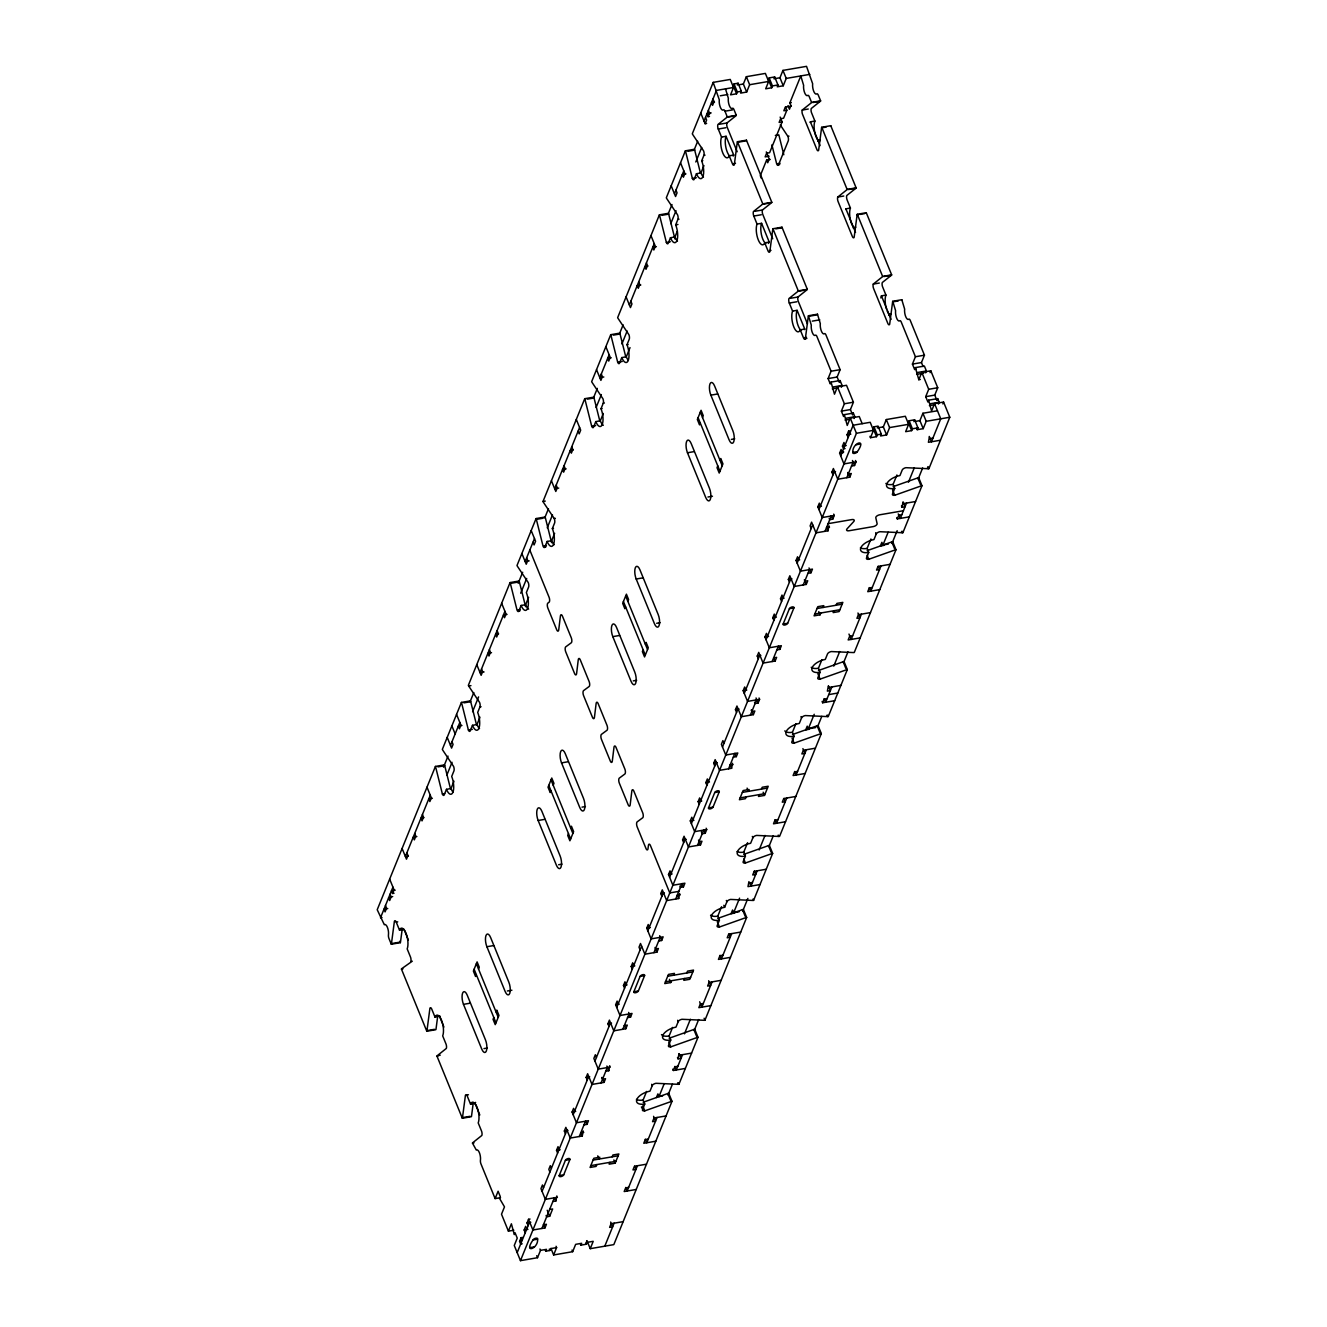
<?xml version="1.0" encoding="UTF-8"?>
<svg xmlns="http://www.w3.org/2000/svg" width="1327" height="1327" viewBox="0 0 1327 1327"><rect width="100%" height="100%" fill="white"/><g stroke="black" fill="none" stroke-linecap="round" stroke-linejoin="round"><path stroke-width="1.5" d="M402.214 929.016L400.505 942.054A3.301 1.227 80.3 0 1 400.339 942.684L391.299 944.243A3.301 1.227 80.3 0 0 391.465 943.597L394.401 921.253A3.284 1.211 80.3 0 1 396.226 922.099L397.735 921.834M437.479 1017.892L436.019 1029.055A3.301 1.227 80.3 0 1 435.853 1029.702L426.813 1031.245A3.301 1.227 80.3 0 0 426.979 1030.615L429.915 1008.271A3.284 1.211 80.3 0 1 431.756 1009.117L435.024 1017.146A11.512 4.263 80.3 0 1 441.476 1020.081A11.512 4.263 80.3 0 1 442.687 1035.889L445.972 1043.934A3.284 1.211 80.3 0 1 446.32 1048.446L437.23 1055.695A3.284 1.211 80.3 0 0 436.965 1056.11L462.327 1118.263L471.367 1116.704A3.301 1.227 80.3 0 0 471.533 1116.073L472.993 1104.893M462.327 1118.263A3.301 1.227 80.3 0 0 462.493 1117.616L465.429 1095.273A3.284 1.211 80.3 0 1 467.27 1096.119L470.554 1104.164A11.512 4.263 80.3 0 1 476.99 1107.1A11.512 4.263 80.3 0 1 478.201 1122.907L481.485 1130.936A3.284 1.211 80.3 0 1 481.834 1135.464L472.744 1142.713A3.284 1.211 80.3 0 0 472.478 1143.128L476.327 1150.078A6.585 2.438 80.3 0 1 479.379 1152.665A6.585 2.438 80.3 0 1 480.44 1160.18A3.284 1.211 80.3 0 0 480.971 1163.928L495.12 1198.596L500.544 1197.667M854.157 227.962A11.512 4.263 80.3 0 1 850.126 218.64A11.512 4.263 80.3 0 1 850.425 208.074L847.14 200.029A3.284 1.211 80.3 0 1 846.792 195.517L855.882 188.268A3.301 1.227 80.3 0 0 856.131 187.853L830.768 125.7L821.728 127.259A3.284 1.211 80.3 0 0 821.562 127.89L818.643 150.233A3.284 1.211 80.3 0 1 817.05 149.901L802.371 113.94A3.284 1.211 80.3 0 1 802.238 110.058L811.328 102.809A3.301 1.227 80.3 0 0 811.593 102.395L820.617 100.835L818.311 95.196A3.284 1.211 80.3 0 0 816.785 93.885A6.585 2.438 80.3 0 1 813.733 91.281A6.585 2.438 80.3 0 1 812.655 83.783L806.534 66.35L782.947 70.397L779.961 77.746L783.245 85.791L777.224 86.819L777.97 84.978L774.686 76.949L769.162 77.895L768.416 79.736L771.7 87.764L765.679 88.809L768.665 81.445L765.38 73.416L746.355 76.684L743.369 84.032L746.653 92.061L740.632 93.106L741.378 91.264L738.094 83.219L734.03 83.916L733.284 85.757L736.568 93.802L730.547 94.831L733.532 87.482L730.248 79.438L713.18 82.374L692.312 133.762A3.301 1.227 80.3 0 0 692.661 134.442L703.559 150.83A3.284 1.211 80.3 0 1 703.907 155.342L701.668 160.849A11.512 4.263 80.3 0 1 702.879 176.673A11.512 4.263 80.3 0 1 696.443 173.721L694.203 179.245A3.284 1.211 80.3 0 1 692.362 178.399L685.661 151.676A3.284 1.211 80.3 0 0 685.379 150.83L694.419 149.271A3.284 1.211 80.3 0 1 694.701 150.117L700.44 173.041M725.504 88.859L728.341 98.248A6.585 2.438 80.3 0 0 729.402 105.762A6.585 2.438 80.3 0 0 732.454 108.35A3.284 1.211 80.3 0 1 733.997 109.66L736.303 115.3L727.262 116.859A3.301 1.227 80.3 0 1 726.997 117.274L717.907 124.522A3.284 1.211 80.3 0 0 718.255 129.034L721.54 137.079A11.512 4.263 80.3 0 0 722.751 152.887A11.512 4.263 80.3 0 0 729.203 155.823L732.471 163.868A3.284 1.211 80.3 0 0 734.312 164.697L737.248 142.354A3.284 1.211 80.3 0 1 737.414 141.724L746.454 140.181L771.816 202.318L762.776 203.86A3.301 1.227 80.3 0 1 762.527 204.275L753.437 211.54A3.284 1.211 80.3 0 0 753.786 216.052L757.053 224.081A11.512 4.263 80.3 0 0 758.281 239.888A11.512 4.263 80.3 0 0 764.717 242.841L768.001 250.869A3.284 1.211 80.3 0 0 769.826 251.715L772.762 229.372A3.284 1.211 80.3 0 1 772.928 228.742L781.968 227.182L807.33 289.336L798.29 290.878A3.301 1.227 80.3 0 1 798.041 291.293L788.951 298.542A3.284 1.211 80.3 0 0 789.3 303.054L792.584 311.099A11.512 4.263 80.3 0 0 793.795 326.906A11.512 4.263 80.3 0 0 800.231 329.842L803.515 337.887A3.284 1.211 80.3 0 0 805.356 338.717L808.276 316.39A3.284 1.211 80.3 0 1 808.442 315.743L817.482 314.2L820.318 323.589A6.585 2.438 80.3 0 0 821.396 331.103A6.585 2.438 80.3 0 0 824.449 333.691A3.284 1.211 80.3 0 1 825.975 335.001L840.124 369.669L837.138 377.017L839.327 382.375L840.074 380.534L831.034 382.093L830.287 383.934L828.098 378.577L831.084 371.212L816.934 336.544A3.284 1.211 80.3 0 0 815.408 335.25A6.585 2.438 80.3 0 1 812.356 332.646A6.585 2.438 80.3 0 1 811.295 325.148L808.442 315.743M886.502 309.075A11.512 4.263 80.3 0 1 885.938 295.075L882.472 286.516A3.284 1.211 80.3 0 1 882.306 282.518L891.396 275.27A3.301 1.227 80.3 0 0 891.661 274.855L866.282 212.718L857.259 214.261A3.284 1.211 80.3 0 0 857.093 214.908L854.157 237.251A3.284 1.211 80.3 0 1 852.316 236.405L838.1 201.588A3.284 1.211 80.3 0 1 837.752 197.059L846.842 189.811A3.301 1.227 80.3 0 0 847.107 189.396L856.131 187.853M923.111 366.567L921.469 362.553L924.455 355.188L910.305 320.52A3.284 1.211 80.3 0 0 908.763 319.226A6.585 2.438 80.3 0 1 905.711 316.622A6.585 2.438 80.3 0 1 904.649 309.125L901.813 299.72L892.772 301.279A3.284 1.211 80.3 0 0 892.607 301.909L889.671 324.252A3.284 1.211 80.3 0 1 887.829 323.406L873.614 288.589A3.284 1.211 80.3 0 1 873.282 284.078L882.355 276.829A3.301 1.227 80.3 0 0 882.621 276.414L891.661 274.855M450.467 788.636L444.727 765.729A3.284 1.211 80.3 0 0 444.445 764.883L435.422 766.425L377.216 909.741L384.332 924.737A6.585 2.438 80.3 0 1 387.053 926.578A6.585 2.438 80.3 0 1 388.546 933.113L388.413 935.701A3.284 1.211 80.3 0 0 388.993 938.587L391.299 944.243M476.459 724.625L470.72 701.701A3.284 1.211 80.3 0 0 470.438 700.855L461.414 702.414L442.339 749.357A3.301 1.227 80.3 0 0 442.687 750.054L453.585 766.425A3.284 1.211 80.3 0 1 453.934 770.937L451.694 776.461A11.512 4.263 80.3 0 1 452.905 792.269A11.512 4.263 80.3 0 1 446.469 789.333L444.23 794.84A3.284 1.211 80.3 0 1 442.389 794.01L435.704 767.271A3.284 1.211 80.3 0 0 435.422 766.425M525.608 606.688L519.388 581.856A3.284 1.227 80.3 0 0 519.106 581.01L510.066 582.57L468.348 685.346A3.301 1.227 80.3 0 0 468.68 686.026L479.578 702.414A3.284 1.211 80.3 0 1 479.926 706.926L477.687 712.45A11.512 4.263 80.3 0 1 478.914 728.258A11.512 4.263 80.3 0 1 472.462 725.322L470.222 730.829A3.284 1.211 80.3 0 1 468.381 729.983L461.696 703.26A3.284 1.211 80.3 0 0 461.414 702.414M551.601 542.66L545.38 517.845A3.301 1.227 80.3 0 0 545.098 516.999L536.075 518.558L516.999 565.501A3.301 1.227 80.3 0 0 517.348 566.181L528.246 582.57A3.284 1.211 80.3 0 1 528.594 587.081L526.355 592.605A11.512 4.263 80.3 0 1 527.565 608.413A11.512 4.263 80.3 0 1 521.129 605.46L518.89 610.984A3.284 1.211 80.3 0 1 517.049 610.138L510.348 583.416A3.284 1.227 80.3 0 0 510.066 582.57M536.075 518.558A3.301 1.227 80.3 0 1 536.357 519.388L543.042 546.127A3.284 1.211 80.3 0 0 544.883 546.973L547.122 541.449A11.512 4.263 80.3 0 0 553.558 544.385A11.512 4.263 80.3 0 0 552.347 528.577L554.586 523.07A3.284 1.211 80.3 0 0 554.238 518.542L543.34 502.17A3.301 1.227 80.3 0 1 542.992 501.49L584.726 398.697L593.766 397.155A3.284 1.211 80.3 0 1 594.048 398L599.787 420.908M625.78 356.897L620.041 333.989A3.284 1.211 80.3 0 0 619.759 333.143L610.719 334.686L591.66 381.629A3.301 1.227 80.3 0 0 592.008 382.325L602.906 398.697A3.284 1.211 80.3 0 1 603.254 403.226L601.015 408.733A11.512 4.263 80.3 0 1 602.226 424.54A11.512 4.263 80.3 0 1 595.79 421.604L593.551 427.128A3.284 1.211 80.3 0 1 591.709 426.282L585.008 399.543A3.284 1.211 80.3 0 0 584.726 398.697M674.929 238.96L668.708 214.128A3.284 1.211 80.3 0 0 668.426 213.299L659.386 214.841L617.652 317.617A3.301 1.227 80.3 0 0 618 318.314L628.898 334.686A3.284 1.211 80.3 0 1 629.247 339.198L627.007 344.721A11.512 4.263 80.3 0 1 628.218 360.529A11.512 4.263 80.3 0 1 621.782 357.593L619.543 363.1A3.284 1.211 80.3 0 1 617.702 362.271L611.001 335.532A3.284 1.211 80.3 0 0 610.719 334.686M685.379 150.83L666.32 197.773A3.301 1.227 80.3 0 0 666.668 198.469L677.566 214.841A3.284 1.211 80.3 0 1 677.915 219.353L675.675 224.877A11.512 4.263 80.3 0 1 676.886 240.685A11.512 4.263 80.3 0 1 670.45 237.749L668.211 243.256A3.284 1.211 80.3 0 1 666.37 242.426L659.668 215.687A3.284 1.211 80.3 0 0 659.386 214.841M392.941 887.149L380.501 917.786L382.01 917.521M430.263 795.205L405.382 856.496L408.401 855.981M450.483 745.409L459.822 722.435M504.923 611.349L480.042 672.64L484.056 671.943M534.482 538.563L525.144 561.553L529.158 560.857M579.584 427.493L554.703 488.767L558.717 488.087M609.143 354.707L599.804 377.697L603.818 377.001M629.363 304.911L654.244 243.621M674.464 193.825L683.803 170.851M704.023 121.056L716.464 90.402L733.532 87.482M443.517 767.188L448.012 756.108M470.073 701.784L473.822 692.561M518.177 583.316L522.672 572.252M544.733 517.928L548.466 508.705M593.584 397.619L597.332 388.396M619.394 334.056L623.126 324.833M668.244 213.747L671.993 204.524M693.988 150.333L697.67 141.276M390.088 894.182L391.166 896.87L389.674 900.552L388.579 897.865L390.088 897.616M394.053 893.237L392.543 893.502L394.036 889.82L389.657 879.104M706.611 123.461L705.118 123.726L706.611 120.044L705.516 117.373M709.481 116.428L707.971 116.676L709.464 112.994L708.369 110.323M446.801 775.217L452.043 762.295M472.594 711.67L478.599 696.907M520.698 593.202L526.703 578.439M547.255 527.798L552.496 514.893M596.105 407.489L601.363 394.583M621.915 343.942L627.157 331.02M670.765 223.633L676.007 210.711M695.796 161.994L701.684 147.496M453.038 792.136A11.512 4.263 80.3 0 1 450.998 788.553L453.983 781.205M479.511 728.623A11.512 4.263 80.3 0 1 476.99 724.542L479.976 717.177M528.644 609.159A11.512 4.263 80.3 0 1 525.641 604.697L528.627 597.332M554.155 544.75A11.512 4.263 80.3 0 1 551.65 540.67L554.636 533.321M603.304 425.303A11.512 4.263 80.3 0 1 600.302 420.825L603.287 413.477M628.351 360.397A11.512 4.263 80.3 0 1 626.294 356.814L630.026 347.624M677.483 241.05A11.512 4.263 80.3 0 1 674.962 236.969L677.201 231.445M703.476 177.038A11.512 4.263 80.3 0 1 700.955 172.958L703.94 165.593M737.348 85.061L738.094 83.219M736.568 93.802L737.314 91.961L734.03 83.916M746.653 92.061L749.639 84.712L746.355 76.684M774.686 76.949L773.94 78.791L779.961 77.746M771.7 87.764L772.447 85.923L769.162 77.895M783.245 85.791L786.231 78.426L782.947 70.397M770.241 159.439L766.624 160.053L760.288 175.678L761.383 178.365M780.16 117.075L782.117 121.902L769.61 152.705L766.608 153.219L765.115 156.885L769.129 156.204M785.534 107.039L786.845 110.257L783.61 118.219L780.608 118.733L779.115 122.416L782.117 121.902M787.973 105.679L789.432 109.262L790.925 105.579L789.83 102.909L800.795 75.938L803.631 85.343A6.585 2.438 80.3 0 0 804.693 92.84A6.585 2.438 80.3 0 0 807.745 95.444A3.284 1.211 80.3 0 1 809.271 96.738L811.593 102.395M771.899 144.842L776.693 163.934A3.284 1.211 80.3 0 0 778.534 164.78L788.238 140.878A3.284 1.211 80.3 0 0 787.89 136.349L780.259 124.887M476.293 974.599L475.547 976.44L473.374 971.082L477.106 961.893L479.279 967.25L478.533 969.075M550.954 790.743L550.207 792.567L548.018 787.21L551.767 778.02L553.94 783.378L553.193 785.219M625.614 606.87L624.868 608.711L622.678 603.354L626.41 594.164L628.6 599.522L627.853 601.363M700.274 423.014L699.528 424.856L697.338 419.498L701.071 410.292L703.26 415.65L702.514 417.491M493.793 1017.461L493.047 1019.302L495.236 1024.643L498.969 1015.454L496.779 1010.096L496.033 1011.937M568.454 833.588L567.707 835.429L569.897 840.787L573.629 831.598L571.439 826.24L570.693 828.081M643.114 649.732L642.368 651.574L644.557 656.931L648.289 647.742L646.1 642.384L645.353 644.209M717.774 465.877L717.028 467.701L719.217 473.059L722.95 463.869L720.76 458.512L720.014 460.353M495.12 1198.596L498.106 1191.248L500.296 1196.606L499.549 1198.43L504.492 1206.873L501.506 1214.222L508.407 1231.141L513.831 1230.212M837.47 386.837L844.37 403.773L841.384 411.121L843.574 416.479L844.32 414.638L853.361 413.095L852.614 414.92L850.425 409.562L853.41 402.214L846.51 385.294L837.47 386.837L834.484 394.202L831.034 382.093M841.335 387.285L842.081 385.444L840.074 380.534M508.407 1231.141L511.393 1223.793L514.312 1234.591L515.058 1232.766L517.248 1238.124L514.262 1245.472L520.466 1260.65L537.518 1257.714L540.504 1250.366L539.956 1249.022M862.168 423.678L859.266 416.545L850.225 418.088L847.24 425.453L844.32 414.638M522.174 1243.781L520.665 1244.029L519.57 1241.359L521.063 1237.676L522.573 1237.428M525.26 1232.7L524.165 1230.013L525.658 1226.347L526.753 1229.018M528.129 1225.65L527.035 1222.963L528.528 1219.297L530.037 1219.032M557.622 1153.03L556.527 1150.343L558.02 1146.661L559.115 1149.348M565.451 1133.722L564.357 1131.035L565.849 1127.353L570.228 1138.068L582.271 1136.012L583.216 1130.986M583.996 1124.881L586.998 1124.367L588.491 1120.685L576.449 1122.758L572.086 1112.043L573.579 1108.36L574.657 1111.047M587.231 1080.095L586.136 1077.408L587.629 1073.742L592.008 1084.441L604.05 1082.384L605.543 1078.702L602.541 1079.216L601.994 1077.889M609.01 1026.468L607.915 1023.781L609.408 1020.115L613.787 1030.83L625.83 1028.757L627.323 1025.074L624.304 1025.589M627.538 1017.627L630.557 1017.112L632.05 1013.43L620.008 1015.503L615.628 1004.788L617.121 1001.105L618.216 1003.793M624.569 988.167L623.474 985.48L624.967 981.798L626.062 984.485M632.282 969.158L631.188 966.487L632.68 962.805L633.775 965.475M658.656 941.025L661.659 940.495L663.152 936.829L651.109 938.886L646.73 928.17L648.223 924.504L649.318 927.175M661.891 896.223L660.796 893.552L662.289 889.87L666.668 900.585L678.711 898.512L679.656 893.502M679.888 886.054L680.436 887.398L683.438 886.867L684.931 883.201L672.889 885.258L668.509 874.543L670.002 870.877L671.097 873.548M683.67 842.595L682.576 839.925L684.068 836.242L688.448 846.958L700.49 844.901L701.983 841.218L698.964 841.733M706.163 828.23L706.71 829.574L694.668 831.631L690.289 820.915L691.782 817.25L692.876 819.92M699.213 804.295L698.135 801.624L699.628 797.942L700.706 800.612M706.943 785.302L705.848 782.615L707.341 778.949L708.436 781.62M714.772 765.994L713.677 763.307L715.17 759.641L719.549 770.357L731.592 768.283L732.537 763.274M736.551 712.367L735.457 709.68L736.949 706.014L741.329 716.729L753.371 714.656L754.864 710.973L751.845 711.504L751.298 710.161M759.044 698.002L759.591 699.329L747.549 701.402L743.17 690.687L744.663 687.004L745.757 689.692M758.331 658.739L757.236 656.069L758.729 652.386L763.091 663.102L775.15 661.028L776.643 657.346L773.624 657.877M776.859 649.898L779.878 649.384L781.371 645.702L769.328 647.775L764.949 637.06L766.442 633.377L767.537 636.064M773.873 620.439L772.778 617.752L774.271 614.086L775.366 616.756M781.586 601.43L780.508 598.759L782.001 595.077L783.079 597.764M789.432 582.122L788.338 579.451L789.83 575.769L794.21 586.484L806.252 584.427L807.745 580.745L804.743 581.259M807.977 573.297L810.979 572.783L812.472 569.101L800.43 571.174L796.051 560.458L797.544 556.776L798.638 559.447M833.704 514.13L834.252 515.473L822.209 517.547L817.83 506.831L819.323 503.149L820.418 505.819M832.991 474.884L831.896 472.196L833.389 468.514L837.752 479.229L849.811 477.173L851.304 473.49L848.285 474.004L847.737 472.661M855.484 460.502L856.031 461.846L843.972 463.919L839.609 453.204L841.102 449.521L842.197 452.208L843.69 451.943M845.067 448.576L843.557 448.825L842.463 446.154L843.955 442.472L845.05 445.159M848.169 437.495L847.074 434.808L848.567 431.142L850.076 430.877M854.09 418.536L854.837 416.695L853.361 413.095M517.182 1252.622L529.622 1221.968M542.063 1191.331L566.944 1130.04M573.164 1114.713L588.724 1076.413M594.944 1061.086L610.503 1022.785M616.723 1007.458L641.605 946.184M647.825 930.857L663.384 892.557M669.604 877.23L685.163 838.929M691.384 823.603L716.265 762.312M722.485 746.985L738.044 708.684M744.265 693.374L759.824 655.057M766.044 639.747L790.925 578.456M797.145 563.129L812.705 524.828M818.925 509.502L834.484 471.201M840.704 455.874L853.145 425.237L870.213 422.301L873.481 430.346L870.495 437.694L876.517 436.666L877.263 434.825L873.995 426.796L878.059 426.1L881.327 434.128L880.581 435.969L886.602 434.941L889.588 427.576L886.32 419.548L905.346 416.28L908.63 424.308L905.644 431.673L911.666 430.628L912.412 428.803L909.128 420.759L914.651 419.813L917.936 427.841L917.189 429.683L923.21 428.654L926.196 421.306L922.912 413.261L937.459 410.773M520.466 1260.65L856.429 433.265L850.225 418.088M533.056 1239.949C522.971 1254.197 538.546 1248.707 537.584 1239.186A2.472 1.178 -22.2 0 0 535.876 1238.191A2.472 1.178 -22.2 0 0 533.056 1239.949L537.584 1239.186M559.198 1175.606L565.418 1160.279A2.472 1.178 -22.2 0 1 568.238 1158.521A2.472 1.178 -22.2 0 1 569.93 1159.516L563.71 1174.826A2.472 1.178 -22.2 0 1 560.89 1176.601A2.472 1.178 -22.2 0 1 559.198 1175.606L563.71 1174.826M633.858 991.75L640.078 976.423A2.472 1.178 -22.2 0 1 642.898 974.648A2.472 1.178 -22.2 0 1 644.59 975.644L638.37 990.97A2.472 1.178 -22.2 0 1 635.55 992.729A2.472 1.178 -22.2 0 1 633.858 991.75L638.37 990.97M708.518 807.878L714.739 792.551A2.472 1.178 -22.2 0 1 717.559 790.792A2.472 1.178 -22.2 0 1 719.251 791.788L713.03 807.098A2.472 1.178 -22.2 0 1 710.21 808.873A2.472 1.178 -22.2 0 1 708.518 807.878L713.03 807.098M783.162 624.022L789.399 608.695A2.472 1.178 -22.2 0 1 792.202 606.937A2.472 1.178 -22.2 0 1 793.911 607.915L787.691 623.242A2.472 1.178 -22.2 0 1 784.871 625.017A2.472 1.178 -22.2 0 1 783.162 624.022L787.691 623.242M852.846 452.407C851.884 442.886 867.46 437.396 857.375 451.644A2.472 1.178 -22.2 0 1 854.555 453.403A2.472 1.178 -22.2 0 1 852.846 452.407L857.375 451.644M541.93 1228.454L554.371 1197.817M579.269 1136.526L585.489 1121.199M601.048 1082.898L607.268 1067.572M622.811 1029.271L629.031 1013.944M653.929 952.67L660.149 937.343M675.692 899.043L681.929 883.716M697.471 845.415L703.692 830.088M728.589 768.797L734.81 753.471M750.352 715.17L756.572 699.86M772.132 661.543L778.352 646.232M803.233 584.942L809.47 569.615M825.012 531.314L831.233 515.987M846.792 477.687L853.012 462.36M528.528 1219.297L532.907 1230.013L544.949 1227.939L546.442 1224.257L543.423 1224.771M546.11 1215.466L546.658 1216.809L549.677 1216.295L552.662 1208.947L549.643 1209.461M552.878 1201.482L555.897 1200.968L556.842 1195.959M605.775 1071.254L608.778 1070.74L609.723 1065.714M640.112 949.85L639.017 947.179L640.51 943.497L644.889 954.213L656.931 952.139L658.424 948.473L655.422 948.987M701.386 831.764L702.199 833.771L705.218 833.256L706.71 829.574M733.317 757.153L736.319 756.639L737.812 752.956L725.769 755.03L721.39 744.314L722.883 740.632L723.978 743.319M754.532 702.182L755.08 703.526L758.099 703.011L759.591 699.329M811.212 528.511L810.117 525.824L811.61 522.141L815.989 532.857L828.031 530.8L828.977 525.774M829.193 518.326L829.74 519.67L832.759 519.156L834.252 515.473M851.519 466.042L854.538 465.528L856.031 461.846M873.995 426.796L873.249 428.621L876.517 436.666M556.063 1246.269L556.61 1247.596L550.589 1248.641L549.842 1250.482L545.779 1251.179L546.525 1249.337L540.504 1250.366M886.602 434.941L883.334 426.896L886.32 419.548M916.128 369.205L914.618 369.453L912.429 364.096L915.414 356.747L901.265 322.079A3.284 1.211 80.3 0 0 899.739 320.786A6.585 2.438 80.3 0 1 896.67 318.181A6.585 2.438 80.3 0 1 895.609 310.684L892.772 301.279M586.65 1241.01L586.451 1244.195L580.927 1245.141L581.674 1243.299L575.653 1244.344L572.667 1251.693L553.624 1254.96L556.61 1247.596M914.618 369.453L915.365 367.612L924.405 366.07L926.395 370.979L925.649 372.821M920.308 379.472L918.815 379.721L915.365 367.612M596.851 1164.575L596.105 1166.416L590.067 1167.461L593.799 1158.255L599.837 1157.227L599.091 1159.068L597.764 1155.85M673.734 975.212L674.481 973.371L668.46 974.4L664.727 983.589L670.749 982.561L671.495 980.719M746.156 796.863L745.409 798.705L739.388 799.733L743.12 790.544L749.141 789.499L748.395 791.34L747.084 788.122M823.055 607.484L823.802 605.643L817.78 606.671L814.048 615.861L820.069 614.832L820.816 612.991M918.815 379.721L921.801 372.373L930.824 370.814L937.741 387.749L934.755 395.098L936.945 400.455L937.691 398.614L928.651 400.173L927.905 402.015L925.715 396.657L928.701 389.292L921.801 372.373M909.128 420.759L908.381 422.6L911.666 430.628M930.078 372.655L930.824 370.814M609.889 1162.336L609.143 1164.177L615.164 1163.149L618.896 1153.959L612.875 1154.988L612.129 1156.829M684.55 978.48L683.803 980.321L689.824 979.293L693.557 970.087L687.535 971.132L686.789 972.973M759.21 794.624L758.463 796.465L764.485 795.42L768.217 786.231L762.196 787.259L761.449 789.101M833.87 610.752L833.124 612.593L839.145 611.565L842.877 602.375L836.856 603.403L836.11 605.245M913.905 421.654L914.651 419.813M643.147 1102.256L667.846 1093.498A3.301 1.576 -22.2 0 1 668.725 1093.282L672.009 1101.31A3.301 1.576 -22.2 0 0 671.114 1101.543L644.789 1110.865A3.284 1.559 -22.2 0 1 642.517 1109.554L644.756 1104.031L643.114 1100.017L646.597 1091.441M669.14 1038.245L693.839 1029.487A3.301 1.576 -22.2 0 1 694.734 1029.254L698.002 1037.299A3.301 1.576 -22.2 0 0 697.123 1037.515L670.782 1046.854A3.284 1.559 -22.2 0 1 668.509 1045.527L670.749 1040.02L669.107 1036.005L672.59 1027.413M717.807 918.384L742.506 909.642A3.301 1.576 -22.2 0 1 743.385 909.41L746.67 917.455A3.301 1.576 -22.2 0 0 745.774 917.67L719.45 927.009A3.284 1.559 -22.2 0 1 717.177 925.682L719.416 920.175L717.774 916.161L721.606 906.723M743.8 854.372L768.499 845.614A3.301 1.576 -22.2 0 1 769.378 845.399L772.662 853.427A3.301 1.576 -22.2 0 0 771.767 853.659L745.442 862.998A3.284 1.559 -22.2 0 1 743.17 861.671L745.409 856.164L743.767 852.133L747.599 842.695M792.468 734.528L817.15 725.769A3.301 1.576 -22.2 0 1 818.046 725.554L821.33 733.582A3.301 1.576 -22.2 0 0 820.434 733.814L794.093 743.153A3.284 1.559 -22.2 0 1 791.837 741.826L794.077 736.303L792.435 732.288L795.918 723.713M818.46 670.517L843.159 661.758A3.301 1.576 -22.2 0 1 844.038 661.543L847.323 669.571A3.301 1.576 -22.2 0 0 846.427 669.803L820.103 679.125A3.284 1.559 -22.2 0 1 817.83 677.815L820.069 672.291L818.427 668.277L821.911 659.701M867.128 550.672L891.81 541.914A3.301 1.576 -22.2 0 1 892.706 541.681L895.99 549.726A3.301 1.576 -22.2 0 0 895.095 549.942L868.754 559.281A3.284 1.559 -22.2 0 1 866.498 557.97L868.737 552.447L867.095 548.433L870.927 538.994M893.121 486.644L917.803 477.902A3.301 1.576 -22.2 0 1 918.699 477.67L921.983 485.715A3.301 1.576 -22.2 0 0 921.087 485.931L894.746 495.27A3.284 1.559 -22.2 0 1 892.49 493.943L894.73 488.436L893.088 484.421L896.919 474.983M923.21 428.654L919.926 420.626L922.912 413.261M698.002 1037.299L678.943 1084.242A3.284 1.559 -22.2 0 1 678.114 1084.308L655.986 1083.296A3.284 1.559 -22.2 0 0 652.221 1085.652L649.981 1091.159A11.512 5.474 -22.2 0 0 636.827 1099.403A11.512 5.474 -22.2 0 0 644.756 1104.031M746.67 917.455L704.936 1020.231A3.284 1.559 -22.2 0 1 704.106 1020.297L681.978 1019.285A3.284 1.559 -22.2 0 0 678.213 1021.641L675.974 1027.148A11.512 5.474 -22.2 0 0 662.82 1035.392A11.512 5.474 -22.2 0 0 670.749 1040.02M719.416 920.175A11.512 5.474 -22.2 0 1 711.488 915.547A11.512 5.474 -22.2 0 1 724.642 907.303L726.881 901.779A3.284 1.559 -22.2 0 1 730.646 899.424L752.774 900.452A3.284 1.559 -22.2 0 0 753.603 900.386L772.662 853.427M821.33 733.582L779.596 836.358A3.284 1.559 -22.2 0 1 778.767 836.441L756.639 835.413A3.284 1.559 -22.2 0 0 752.873 837.768L750.634 843.292A11.512 5.474 -22.2 0 0 737.48 851.536A11.512 5.474 -22.2 0 0 745.409 856.164M847.323 669.571L828.264 716.514A3.284 1.559 -22.2 0 1 827.434 716.597L805.307 715.568A3.284 1.559 -22.2 0 0 801.541 717.924L799.302 723.447A11.512 5.474 -22.2 0 0 786.148 731.691A11.512 5.474 -22.2 0 0 794.077 736.303M921.983 485.715L902.924 532.658A3.317 1.576 -22.2 0 1 902.095 532.724L879.95 531.712A3.284 1.559 -22.2 0 0 876.202 534.068L873.962 539.575A11.512 5.474 -22.2 0 0 860.808 547.819A11.512 5.474 -22.2 0 0 868.737 552.447M894.73 488.436A11.512 5.474 -22.2 0 1 886.801 483.808A11.512 5.474 -22.2 0 1 899.955 475.564L902.194 470.04A3.284 1.559 -22.2 0 1 905.959 467.685L928.087 468.713A3.284 1.559 -22.2 0 0 928.917 468.647L949.784 417.259L943.58 402.064L934.556 403.624L931.571 410.972L928.651 400.173M672.009 1101.31L613.82 1244.626L590.233 1248.674L593.219 1241.326L587.197 1242.354M656.401 1097.578L657.893 1093.896L658.988 1096.566L662.604 1095.953M938.405 404.071L939.151 402.23L937.691 398.614M658.988 1096.566L664.163 1083.827M684.467 1033.849L690.372 1019.285M739.073 911.782L733.649 912.711L739.57 898.147M759.127 849.977L765.032 835.413M815.541 727.611L808.309 728.855L814.214 714.274M833.771 666.121L839.692 651.557M888.393 544.053L882.969 544.982L888.145 532.243M908.431 482.248L914.353 467.685M942.833 403.906L943.58 402.064M685.362 1068.434L673.32 1070.491L674.813 1066.825L677.832 1066.311M679.142 1053.655L681.066 1058.332L678.047 1058.846L678.993 1053.837M748.926 881.626L747.98 886.635L760.023 884.562M834.683 700.706L822.64 702.779L824.133 699.097L827.136 698.583M828.313 686.109L827.368 691.135L830.37 690.604L828.463 685.926M909.343 516.85L897.301 518.907L898.794 515.241L901.796 514.71M903.123 502.054L905.031 506.748L902.028 507.262L902.974 502.253M929.348 437.28L928.402 442.306L940.445 440.232M604.78 1246.186L614.119 1223.195M637.441 1165.736L627.173 1191.016L625.73 1187.449M657.047 1117.483L646.78 1142.763L645.32 1139.18M682.559 1054.666L676.322 1069.977L674.879 1066.41M712.101 981.88L701.834 1007.16L699.644 1001.802M731.708 933.611L721.44 958.89L719.98 955.324M757.203 870.794L750.982 886.121L749.539 882.555M786.762 798.025L776.494 823.304L775.034 819.721M806.368 749.755L796.1 775.034L794.641 771.468M831.863 686.938L825.643 702.248L824.183 698.682M861.422 614.152L851.154 639.432L848.965 634.074M881.012 565.899L870.761 591.178L869.301 587.596M906.523 503.066L900.303 518.393L898.246 513.897M668.028 1095.024L672.457 1084.093M694.237 1030.465L698.665 1019.551M742.689 911.151L747.864 898.412M768.897 846.609L773.326 835.678M817.349 727.296L821.778 716.381M843.557 662.754L847.986 651.822M891.993 543.44L897.168 530.684M918.218 478.881L922.647 467.967M895.99 549.726L854.256 652.502A3.284 1.559 -22.2 0 1 853.427 652.569L831.299 651.557A3.284 1.559 -22.2 0 0 827.534 653.912L825.294 659.419A11.512 5.474 -22.2 0 0 812.141 667.663A11.512 5.474 -22.2 0 0 820.069 672.291M719.416 124.257L726.947 122.98L736.037 115.714A3.301 1.227 80.3 0 0 736.303 115.3M820.617 100.835A3.301 1.227 80.3 0 1 820.368 101.25L811.278 108.499A3.284 1.211 80.3 0 0 811.394 112.38L814.894 121.056A11.512 4.263 80.3 0 0 814.844 132.783A11.512 4.263 80.3 0 0 819.588 141.607M754.93 211.275L762.461 209.981L771.551 202.732A3.301 1.227 80.3 0 0 771.816 202.318M790.461 298.293L797.991 296.999L807.065 289.75A3.301 1.227 80.3 0 0 807.33 289.336M412.299 961.179L401.699 968.693A3.284 1.211 80.3 0 0 401.451 969.108L426.813 1031.245M739.355 84.712L743.369 84.032M749.639 84.712L768.665 81.445M786.231 78.426L809.818 74.378M737.314 91.961L741.378 91.264M772.447 85.923L777.97 84.978M720.279 95.793L727.81 94.499M714.49 102.146L711.488 102.66L712.582 105.347L714.075 101.665L712.981 98.978M709.464 112.994L710.973 112.745M710.642 113.359L706.876 114.006L707.971 116.676M713.18 82.374L719.3 99.807A6.585 2.438 80.3 0 0 720.362 107.305A6.585 2.438 80.3 0 0 723.431 109.909A3.284 1.211 80.3 0 1 724.957 111.203L732.487 109.909M789.83 102.909L791.34 102.643M791.356 106.06L785.335 107.089L783.842 110.771L786.845 110.257M726.997 117.274L734.528 115.98M812.837 102.544L820.368 101.25M802.238 110.058L808.259 109.013M718.255 129.034L725.786 127.74M721.54 137.079L726.051 136.299L733.715 155.043A11.512 4.263 80.3 0 1 733.168 156.072M810.167 122.449A11.512 4.263 80.3 0 1 810.382 121.835L814.894 121.056M775.35 135.387L778.75 134.807A3.284 1.211 80.3 0 1 779.032 135.653L783.809 154.745M738.757 142.105L746.272 140.811A3.284 1.211 80.3 0 1 746.454 140.181M821.562 127.89L826.091 127.11M687.933 151.278L694.701 150.117M787.89 136.349L789.018 136.167M703.907 155.342L705.035 155.143M729.203 155.823L733.715 155.043M820.302 140.198L818.029 140.579A11.512 4.263 80.3 0 1 817.78 141.126M701.668 160.849L702.796 160.667M733.98 163.603L735.49 163.337M685.926 173.903L682.31 174.517L683.405 177.204L684.898 173.522L680.519 162.806M696.443 173.721L700.955 172.958M692.362 178.399L696.31 177.718M777.821 163.735L780.077 163.354M778.534 164.78L779.662 164.581M661.924 215.306L668.708 214.128M762.527 204.275L770.042 202.998M848.351 189.562L855.882 188.268M677.915 219.353L679.042 219.171M675.675 224.877L677.931 224.479M837.752 197.059L843.773 196.031M753.786 216.052L761.3 214.758M670.45 237.749L674.962 236.969M757.053 224.081L761.582 223.318L769.229 242.061A11.512 4.263 80.3 0 1 768.366 243.471M845.681 209.45A11.512 4.263 80.3 0 1 845.896 208.837L850.425 208.074M666.37 242.426L670.317 241.746M656.367 246.673L652.751 247.303L653.846 249.974L655.339 246.308L650.96 235.592M775.781 228.858L781.802 227.829A3.284 1.211 80.3 0 1 781.968 227.182M857.093 214.908L858.586 214.642M860.095 214.393L864.623 213.614M764.717 242.841L769.229 242.061M855.815 227.199L853.56 227.597A11.512 4.263 80.3 0 1 853.311 228.128M647.924 266.097L644.922 266.611L646.017 269.281L647.51 265.616L646.415 262.928M769.494 250.621L771.004 250.355M640.808 284.99L637.192 285.604L638.287 288.291L639.78 284.608L638.702 281.921M798.041 291.293L805.572 289.999M883.865 276.563L891.396 275.27M873.282 284.078L879.303 283.049M789.3 303.054L796.83 301.776M613.273 335.15L620.041 333.989M792.584 311.099L797.096 310.319L804.743 329.079A11.512 4.263 80.3 0 1 804.494 329.61M880.846 297.978A11.512 4.263 80.3 0 1 881.427 295.855L885.938 295.075M627.007 344.721L628.135 344.522M809.785 316.125L817.316 314.831A3.284 1.211 80.3 0 1 817.482 314.2M892.607 301.909L898.246 300.947M812.257 321.134L819.787 319.84M611.266 357.759L607.65 358.39L608.745 361.06L610.238 357.378L605.858 346.679M621.782 357.593L626.294 356.814M800.231 329.842L804.743 329.079M891.329 314.217L889.073 314.599A11.512 4.263 80.3 0 1 888.825 315.146M617.702 362.271L619.958 361.873M621.086 361.69L622.214 361.491M805.025 337.622L806.517 337.373M805.356 338.717L806.866 338.468M587.28 399.162L594.048 398M603.254 403.226L604.382 403.026M601.015 408.733L602.143 408.55M831.084 371.212L840.124 369.669M915.414 356.747L924.455 355.188M710.857 395.147L729.087 439.801A8.227 3.052 80.3 0 0 733.682 441.891A8.227 3.052 80.3 0 0 732.819 430.595L714.59 385.958A8.227 3.052 80.3 0 0 709.995 383.851A8.227 3.052 80.3 0 0 710.857 395.147L717.642 393.986M828.098 378.577L837.138 377.017M912.429 364.096L921.469 362.553M595.79 421.604L600.302 420.825M591.709 426.282L595.657 425.602M833.041 387.003L842.081 385.444M917.372 372.522L926.395 370.979M832.294 388.844L837.719 387.915M916.625 374.363L923.774 373.136M573.264 449.953L570.262 450.467L571.356 453.154L572.849 449.471L571.755 446.784M844.37 403.773L853.41 402.214M928.701 389.292L937.741 387.749M841.384 411.121L850.425 409.562M925.715 396.657L934.755 395.098M845.797 418.254L854.837 416.695M930.127 403.773L939.151 402.23M731.343 439.403L734.727 438.822M845.05 420.095L850.474 419.166M929.381 405.614L935.021 404.652M566.148 468.846L562.548 469.459L563.643 472.147L565.136 468.464L564.041 465.794M687.469 452.756L705.699 497.409A8.227 3.052 80.3 0 0 710.293 499.499A8.227 3.052 80.3 0 0 709.431 488.22L691.201 443.566A8.227 3.052 80.3 0 0 686.606 441.476A8.227 3.052 80.3 0 0 687.469 452.756L694.253 451.595M877.296 427.924L883.334 426.896M915.912 421.306L919.926 420.626M847.074 434.808L850.839 434.161M856.429 433.265L873.481 430.346M889.588 427.576L908.63 424.308M926.196 421.306L949.784 417.259M877.263 434.825L881.327 434.128M912.412 428.803L917.936 427.841M842.463 446.154L846.228 445.507M855.965 444.761L860.477 443.981M542.992 501.49L545.264 501.092M839.609 453.204L843.375 452.557M929.895 438.623L932.914 438.109M536.357 519.388L543.125 518.227M554.238 518.542L555.366 518.359M831.896 472.196L835.512 471.583M707.955 497.011L712.466 496.248M552.347 528.577L553.475 528.395M547.122 541.449L551.65 540.67M544.17 545.928L546.442 545.546M544.883 546.973L546.011 546.774M817.83 506.831L821.446 506.201M903.521 503.597L915.564 501.523M828.131 523.651L851.917 519.57A3.284 1.559 -22.2 0 1 853.725 521.561L847.008 528.892A3.284 1.559 -22.2 0 0 848.932 530.767L873.282 526.587A3.284 1.559 -22.2 0 0 877.13 523.734L875.803 517.779A3.284 1.559 -22.2 0 1 879.635 514.81L903.422 510.729M826.505 527.632L829.524 527.118M510.348 583.416L517.132 582.254M636.197 579.02L654.427 623.657A8.227 3.052 80.3 0 0 659.021 625.763A8.227 3.052 80.3 0 0 658.159 614.467L639.929 569.814A8.227 3.052 80.3 0 0 635.334 567.724A8.227 3.052 80.3 0 0 636.197 579.02L642.981 577.859M521.129 605.46L525.641 604.697M796.051 560.458L799.667 559.828M883.998 545.364L880.382 545.978L881.874 542.312L882.969 544.982M518.177 609.956L520.433 609.557M518.89 610.984L520.018 610.785M507.047 614.401L503.431 615.031L504.525 617.702L506.018 614.019L501.656 603.304M788.338 579.451L791.954 578.837M890.052 564.34L878.01 566.413L876.517 570.079L879.519 569.565L878.209 566.347M498.604 633.808L495.601 634.323L496.696 637.01L498.189 633.327L497.094 630.657M780.508 598.759L784.108 598.129M656.683 623.275L660.066 622.695M491.504 652.702L487.888 653.332L488.983 656.002L490.476 652.337L489.381 649.649M872.254 587.496L869.235 588.01L867.742 591.693L879.784 589.619M612.809 636.628L631.038 681.265A8.227 3.052 80.3 0 0 635.633 683.372A8.227 3.052 80.3 0 0 634.77 672.076L616.541 627.439A8.227 3.052 80.3 0 0 611.946 625.332A8.227 3.052 80.3 0 0 612.809 636.628L619.593 635.467M789.399 608.695L793.911 607.915M817.017 608.512L842.114 604.216M772.778 617.752L776.395 617.138M814.778 614.036L839.875 609.723M870.462 612.61L858.403 614.666L856.91 618.349L859.929 617.835L857.955 613.008M468.68 686.026L470.936 685.644M764.949 637.06L768.565 636.446M852.647 635.766L849.645 636.28L848.152 639.946L860.195 637.889M463.952 702.862L470.72 701.701M757.236 656.069L760.852 655.438M479.926 706.926L481.054 706.727M633.294 680.884L636.678 680.303M461.945 725.487L458.329 726.101L459.424 728.788L460.917 725.106L456.538 714.39M472.462 725.322L476.99 724.542M468.381 729.983L472.346 729.319M743.17 690.687L746.786 690.073M828.861 687.452L840.903 685.379M735.457 709.68L739.073 709.066M828.761 694.602L837.801 693.042M437.96 766.89L444.727 765.729M561.537 762.876L579.766 807.513A8.227 3.052 80.3 0 0 584.361 809.619A8.227 3.052 80.3 0 0 583.498 798.323L565.285 753.686A8.227 3.052 80.3 0 0 560.674 751.58A8.227 3.052 80.3 0 0 561.537 762.876L568.321 761.715M446.469 789.333L450.998 788.553M809.337 729.22L805.721 729.85L807.214 726.168L808.309 728.855M442.389 794.01L444.645 793.612M432.386 798.273L428.77 798.887L429.865 801.558L431.358 797.892L426.995 787.176M713.677 763.307L717.293 762.693M815.392 748.196L803.349 750.269L801.856 753.952L804.875 753.437L802.901 748.61M423.943 817.681L420.941 818.195L422.036 820.866L423.529 817.2L422.434 814.513M730.082 765.132L733.085 764.601M705.848 782.615L709.464 782.001M582.022 807.131L585.423 806.551M416.844 836.574L413.228 837.188L414.323 839.875L415.815 836.192L414.721 833.522M797.593 771.352L794.574 771.866L793.082 775.549L805.124 773.492M538.148 820.484L556.378 865.138A8.227 3.052 80.3 0 0 560.973 867.228A8.227 3.052 80.3 0 0 560.11 855.932L541.88 811.295A8.227 3.052 80.3 0 0 537.286 809.188A8.227 3.052 80.3 0 0 538.148 820.484L544.933 819.323M714.739 792.551L719.251 791.788M742.357 792.385L767.454 788.072M698.135 801.624L701.734 800.994M740.118 797.892L765.215 793.596M795.802 796.465L783.759 798.539L782.267 802.205L785.269 801.69L783.958 798.472M690.289 820.915L693.905 820.302M777.987 819.622L774.985 820.136L773.492 823.818L785.534 821.745M682.576 839.925L686.192 839.311M395.214 890.168L391.448 890.815L392.543 893.502M558.634 864.74L562.018 864.159M391.166 896.87L392.676 896.604M387.749 908.564L383.984 909.211L385.079 911.881L386.572 908.199L385.477 905.528M668.509 874.543L672.125 873.929M396.226 922.099L399.51 930.127L404.038 929.364L408.401 940.08M766.243 869.251L754.2 871.308L752.708 874.991L755.71 874.476L754.35 871.126M660.796 893.552L664.412 892.922M678.81 891.379L669.77 892.922L650.429 845.548A3.284 1.211 80.3 0 0 648.405 845.515L648.007 848.716A3.284 1.211 80.3 0 1 646 848.517L637.159 826.854A3.284 1.211 80.3 0 1 637.076 821.927L642.782 817.714A3.284 1.211 80.3 0 0 642.699 812.788L633.858 791.124A3.284 1.211 80.3 0 0 631.851 790.925L630.159 804.958A3.284 1.211 80.3 0 1 628.152 804.759L619.311 783.112A3.284 1.211 80.3 0 1 619.228 778.186L624.934 773.956A3.284 1.211 80.3 0 0 624.851 769.03L616.01 747.383A3.284 1.211 80.3 0 0 614.003 747.184L612.294 761.217A3.284 1.211 80.3 0 1 610.287 761.018L601.446 739.355A3.284 1.211 80.3 0 1 601.363 734.428L607.069 730.215A3.284 1.211 80.3 0 0 606.986 725.288L598.145 703.625A3.284 1.211 80.3 0 0 596.138 703.426L594.43 717.459A3.284 1.211 80.3 0 1 592.423 717.26L583.581 695.613A3.284 1.211 80.3 0 1 583.498 690.67L589.205 686.457A3.284 1.211 80.3 0 0 589.122 681.531L580.281 659.867A3.284 1.211 80.3 0 0 578.273 659.668L576.582 673.718A3.284 1.211 80.3 0 1 574.574 673.519L565.733 651.856A3.284 1.211 80.3 0 1 565.634 646.929L571.356 642.716A3.284 1.211 80.3 0 0 571.273 637.773L562.432 616.126A3.284 1.211 80.3 0 0 560.425 615.927L558.717 629.96A3.284 1.211 80.3 0 1 556.71 629.761L547.869 608.114A3.284 1.211 80.3 0 1 547.786 603.171L549.096 602.209A3.284 1.211 80.3 0 0 549.063 597.216L529.821 550.058M391.465 943.597L398.996 942.303M677.185 895.36L680.204 894.846M749.473 882.953L752.475 882.438M486.893 946.732L505.106 991.385A8.227 3.052 80.3 0 0 509.717 993.475A8.227 3.052 80.3 0 0 508.838 982.196L490.625 937.542A8.227 3.052 80.3 0 0 486.014 935.452A8.227 3.052 80.3 0 0 486.893 946.732L493.661 945.57M401.451 969.108L402.96 968.843M646.73 928.17L650.346 927.556M734.677 913.092L731.061 913.706L732.554 910.023L733.649 912.711M740.731 932.068L728.689 934.125L727.196 937.807L730.215 937.293L728.905 934.075M631.188 966.487L634.804 965.857M507.362 990.987L511.89 990.224M722.933 955.224L719.914 955.739L718.421 959.421L730.464 957.348M463.488 1004.34L481.718 1048.994A8.227 3.052 80.3 0 0 486.312 1051.1A8.227 3.052 80.3 0 0 485.45 1039.804L467.22 995.15A8.227 3.052 80.3 0 0 462.625 993.06A8.227 3.052 80.3 0 0 463.488 1004.34L470.272 1003.179M640.078 976.423L644.59 975.644M667.697 976.241L692.794 971.928M435.024 1017.146L439.552 1016.366A11.512 4.263 80.3 0 1 439.801 1015.835M623.474 985.48L627.09 984.866M665.457 981.764L690.554 977.452M426.979 1030.615L434.51 1029.321M721.142 980.321L709.099 982.395L707.606 986.077L710.608 985.563L708.651 980.736M615.628 1004.788L619.245 1004.157M703.327 1003.477L700.324 1004.008L698.831 1007.674L710.874 1005.617M607.915 1023.781L611.531 1023.167M438.723 1055.446L440.232 1055.181M436.965 1056.11L438.474 1055.861M483.973 1048.612L487.357 1048.015M610.271 1067.057L598.228 1069.131L593.849 1058.415L595.342 1054.733L596.437 1057.42M679.54 1055.181L691.583 1053.107M466.938 1095.024L468.448 1094.758M586.136 1077.408L589.752 1076.794M470.554 1104.164L475.066 1103.384A11.512 4.263 80.3 0 1 475.613 1102.372M462.509 1117.616L470.023 1116.322M572.086 1112.043L575.686 1111.412M472.478 1143.128L473.988 1142.862M564.357 1131.035L567.973 1130.422M666.071 1115.924L654.029 1117.997L652.536 1121.68L655.555 1121.149L653.581 1116.339M580.762 1132.843L583.764 1132.329M556.527 1150.343L560.143 1149.729M648.273 1139.08L645.254 1139.594L643.761 1143.277L655.82 1141.203M565.418 1160.279L569.93 1159.516M593.036 1160.097L618.133 1155.8M590.797 1165.62L615.894 1161.307M646.481 1164.194L634.439 1166.251L632.946 1169.933L635.948 1169.419L634.638 1166.201M557.39 1197.302L545.347 1199.359L540.968 1188.644L542.461 1184.978L543.556 1187.648M628.666 1187.35L625.664 1187.864L624.171 1191.546L636.214 1189.473M527.035 1222.963L530.8 1222.316M524.165 1230.013L527.93 1229.366M623.143 1221.653L611.1 1223.71L609.607 1227.392L612.626 1226.878L610.652 1222.051M519.57 1241.359L521.08 1241.093M529.954 1247.612L534.466 1246.849M821.728 127.259L847.107 189.396M857.259 214.261L882.621 276.414M934.556 403.624L940.743 418.801L931.421 441.791L929.232 436.434M810.382 121.835L820.086 145.622M845.896 208.837L855.517 232.407M881.427 295.855L891.047 319.425M916.642 428.356L917.189 429.683M928.087 466.623L928.917 468.647M927.54 467.369L928.087 468.713M917.803 477.902L920.54 484.587M766.309 151.908L769.212 159.058L767.719 162.74L766.624 160.053M901.481 505.919L902.028 507.262M892.573 489.912L894.746 495.27M869.948 436.351L870.495 437.694M902.377 531.314L902.924 532.658M896.753 517.563L897.301 518.907M901.547 531.381L902.095 532.724M724.957 111.203L727.262 116.859M737.414 141.724L762.776 203.86M772.928 228.742L798.29 290.878M737.198 151.742L727.296 127.492A3.284 1.211 80.3 0 1 726.947 122.98M772.712 238.744L762.809 214.493A3.284 1.211 80.3 0 1 762.461 209.981M807.463 323.904L798.34 301.511A3.284 1.211 80.3 0 1 797.991 296.999M848.567 431.142L849.662 433.813M891.81 541.914L894.547 548.615M852.481 460.502L854.538 465.528M875.654 532.724L876.202 534.068M847.887 472.478L849.811 477.173M700.739 113.011L705.118 123.726M867.112 555.267L868.754 559.281M831.382 515.805L832.759 519.156M826.655 527.449L828.031 530.8M675.957 190.143L677.052 192.83L675.559 196.512L671.18 185.797M809.006 567.956L810.979 572.783M843.159 661.758L845.88 668.46M818.759 611.614L820.069 614.832M804.344 579.733L806.252 584.427M817.913 673.768L820.103 679.125M822.093 701.436L822.64 702.779M827.716 715.187L828.264 716.514M826.887 715.253L827.434 716.597M700.324 412.133L722.203 465.711M698.085 417.657L719.964 471.234M817.15 725.769L819.887 732.471M778.501 646.033L779.878 649.384M800.994 716.58L801.541 717.924M630.856 301.229L631.951 303.916L630.458 307.582L626.079 296.883M773.84 657.81L775.15 661.028M792.053 738.127L794.093 743.153M756.042 697.985L758.099 703.011M751.464 709.962L753.371 714.656M601.297 374.015L602.392 376.686L600.899 380.368L596.536 369.652M763.174 792.202L764.485 795.42M778.219 835.098L778.767 836.441M735.009 753.421L736.319 756.639M768.499 845.614L771.219 852.316M730.232 764.933L731.592 768.283M752.326 836.425L752.873 837.768M576.316 419.448L580.679 430.164L579.186 433.846L578.091 431.159M743.8 858.984L745.442 862.998M753.056 899.043L753.603 900.386M625.664 596.005L647.543 649.567M623.425 601.513L645.304 655.09M742.506 909.642L745.227 916.327M703.841 829.906L705.218 833.256M726.333 900.452L726.881 901.779M556.195 485.101L557.29 487.772L555.797 491.454L551.418 480.739M698.516 840.074L700.49 844.901M723.829 905.296L724.642 907.303M717.26 921.651L719.45 927.009M682.078 883.533L683.438 886.867M531.198 530.535L535.577 541.25L534.084 544.933L532.99 542.245M677.351 895.178L678.711 898.512M526.637 557.871L527.731 560.558L526.238 564.224L521.876 553.508M704.123 1018.224L704.936 1020.231M659.701 935.684L661.659 940.495M693.839 1029.487L696.575 1036.188M669.438 979.343L670.749 982.561M655.024 947.461L656.931 952.139M677.666 1020.297L678.213 1021.641M677.5 1057.519L678.047 1058.846M668.725 1041.828L670.782 1046.854M672.772 1069.164L673.32 1070.491M678.396 1082.898L678.943 1084.242M677.566 1082.981L678.114 1084.308M551.02 779.861L572.882 833.439M548.764 785.385L570.643 838.946M667.846 1093.498L670.566 1100.199M628.65 1012.418L630.557 1017.112M651.673 1084.308L652.221 1085.652M481.535 668.957L482.63 671.644L481.137 675.31L476.758 664.595M624.519 1025.539L625.83 1028.757M642.732 1105.855L644.789 1110.865M641.422 1106.867L641.969 1108.211M606.87 1066.045L608.778 1070.74M602.01 1077.358L604.05 1082.384M451.877 725.886L455.161 733.931M451.993 741.743L453.071 744.414L451.578 748.096L447.216 737.381M613.854 1159.931L615.164 1163.149M585.688 1121.149L586.998 1124.367M580.911 1132.661L582.271 1136.012M476.36 963.717L498.222 1017.295M586.949 1240.645L590.233 1248.674M474.121 969.241L495.983 1022.818M585.904 1242.852L586.451 1244.195M551.402 1168.341L550.307 1165.67L548.814 1169.336L549.909 1172.023M580.38 1243.797L580.927 1245.141M554.537 1197.618L555.897 1200.968M572.003 1250.084L572.667 1251.693M406.875 852.813L407.97 855.5L406.477 859.183L402.098 848.467M547.222 1210.274L549.677 1216.295M543.589 1224.589L544.949 1227.939M550.97 1248.425L553.624 1254.96M549.295 1249.138L549.842 1250.482M545.248 1249.835L545.779 1251.179M439.552 1016.366L443.915 1027.081M475.066 1103.384L479.81 1114.995M536.705 1255.707L537.518 1257.714M521.063 1237.676L522.158 1240.363M399.759 941.274L400.339 942.684M410.789 961.445A3.284 1.211 80.3 0 0 410.441 956.916L407.173 948.888A11.512 4.263 80.3 0 0 405.946 933.08A11.512 4.263 80.3 0 0 399.51 930.127M729.319 155.69A11.512 4.263 80.3 0 1 726.051 136.299M765.795 243.587A11.512 4.263 80.3 0 1 761.399 234.464A11.512 4.263 80.3 0 1 761.582 223.318M800.828 330.207A11.512 4.263 80.3 0 1 796.797 320.902A11.512 4.263 80.3 0 1 797.096 310.319M830.602 126.347A3.284 1.211 80.3 0 1 830.768 125.7M866.116 213.348A3.284 1.211 80.3 0 1 866.282 212.718M889.671 314.963A11.512 4.263 80.3 0 1 887.149 310.883M901.647 300.366A3.284 1.211 80.3 0 1 901.813 299.72M867.095 548.433A11.512 5.474 -22.2 0 1 860.41 547.819M643.114 1100.017A11.512 5.474 -22.2 0 1 636.429 1099.419M669.107 1036.005A11.512 5.474 -22.2 0 1 661.476 1034.596M717.774 916.161A11.512 5.474 -22.2 0 1 710.559 915.182M743.767 852.133A11.512 5.474 -22.2 0 1 737.082 851.536M792.435 732.288A11.512 5.474 -22.2 0 1 784.788 730.895M818.427 668.277A11.512 5.474 -22.2 0 1 811.212 667.299M893.088 484.421A11.512 5.474 -22.2 0 1 885.872 483.443"/></g></svg>
